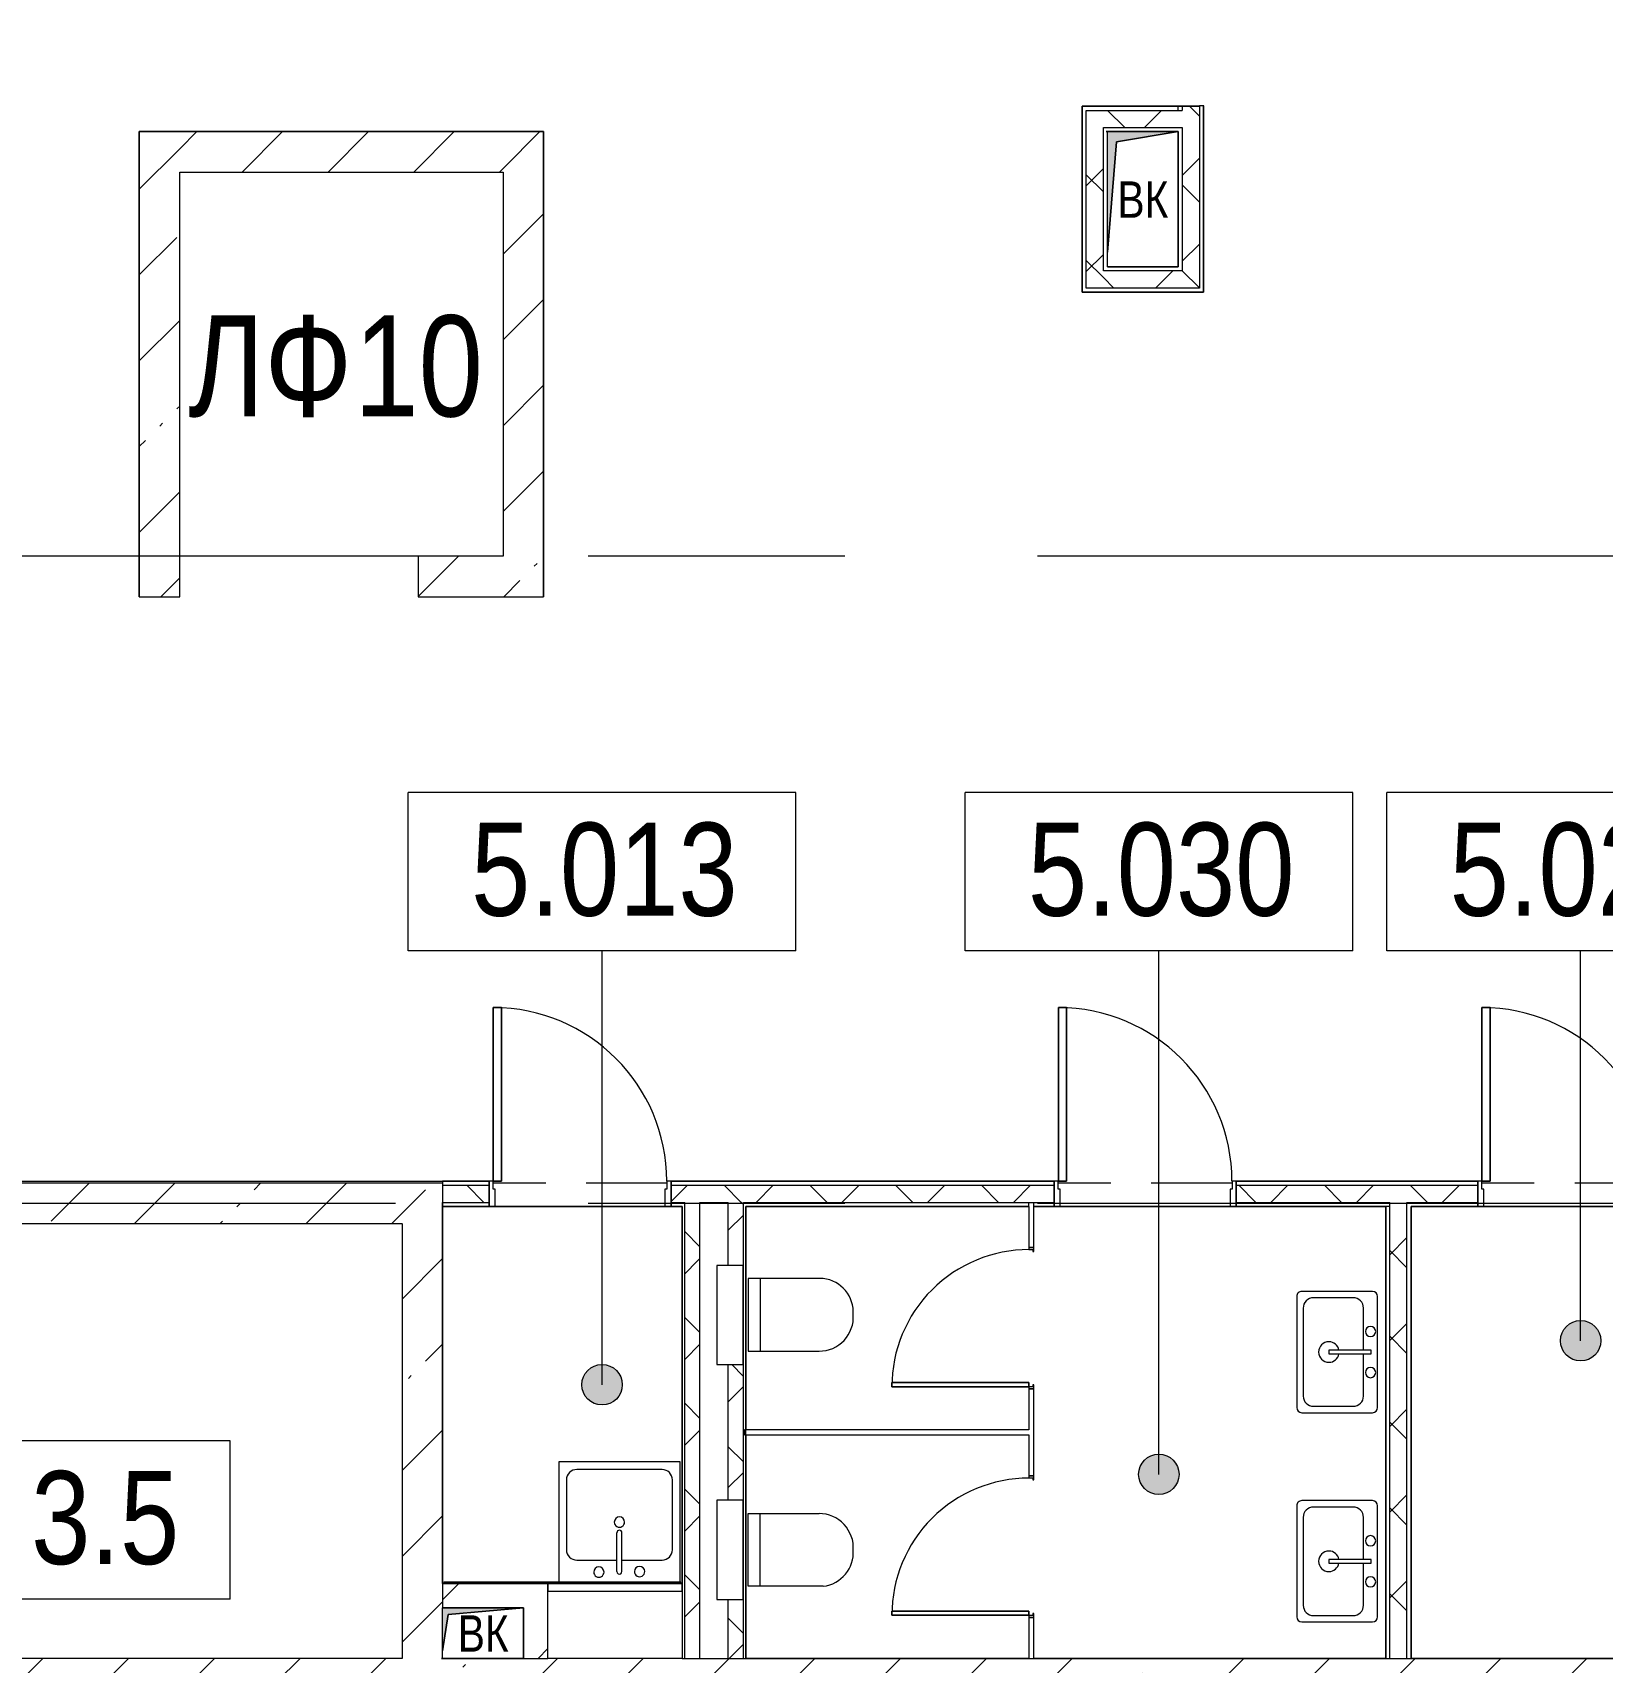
# Model space of a CAD drawing. Header units: millimetres. Extents: x 48966 to 155647, y -43515 to 26217.
# Drawn here: x 114404 to 122169, y 6247 to 14307 of the extents above; entities that cross this region are included whole.
import ezdxf

# ---------------------------------------------------------------- set-up
doc = ezdxf.new("R2010")
doc.units = ezdxf.units.MM
for name, pattern in [('IMPORT-01 Штриховая _2 мм_', [600, 400, -200]), ('Осевые', [6350, 1270, -952.5, 3175, -952.5]), ('Сверху', [793.75, 476.25, -317.5])]:
    doc.linetypes.add(name, pattern=pattern)
for name, color, linetype, lineweight in [('_Разделитель помещений_', 7, 'IMPORT-01 Штриховая _2 мм_', 9), ('Двери', 7, 'Continuous', 9), ('Каркас_Импост', 7, 'Continuous', 9), ('Марки помещений', 7, 'Continuous', 9), ('Обобщенные модели', 7, 'Continuous', 9), ('Обобщенные модели-1', 7, 'Continuous', 18), ('Общие ребра', 7, 'Continuous', 9), ('Оси-2', 7, 'Осевые', 9), ('Панель', 7, 'Continuous', 9), ('Перекрытия', 7, 'Continuous', 9), ('Сантехнические приборы', 7, 'Continuous', 9), ('Сверху', 7, 'Сверху', 9), ('Стены', 7, 'Continuous', 9), ('Стены-1', 7, 'Continuous', 18), ('Текстовые примечания', 7, 'Continuous', 9), ('Типовые аннотации', 7, 'Continuous', 9), ('Штриховка разреза-1', 7, 'Continuous', 9), ('Элементы узлов', 7, 'Continuous', 9), ('Элементы узлов-1', 7, 'Continuous', 5)]:
    doc.layers.add(name, color=color, linetype=linetype, lineweight=lineweight)
doc.styles.add('Arial', font='Arial.ttf', dxfattribs={"width": 0.8, "height": 180})
doc.styles.add('Arial Narrow', font='Arial Narrow.ttf', dxfattribs={"height": 500})
doc.styles.add('Arial Narrow_1', font='Arial Narrow.ttf', dxfattribs={"height": 460})
pattern_1 = [(45, (0, 0), (-424.264, 424.264), [600, -100, 20, -100]), (45, (0, 424), (-424.264, 424.264), [])]
pattern_2 = [(45, (0, 0), (-212.132, 212.132), []), (135, (0, 0), (-212.132, -212.132), [])]
pattern_3 = [(45, (0, 0), (-502.8943, 502.8943), []), (45, (0, 762), (-502.8943, 502.8943), [])]

# ---------------------------------------------------------------- blocks, each defined once
blk = doc.blocks.new('Дверь - Однопольная - ДВ11_21х9-6240646-План 5-го этажа на отм_ _12_600')
at = {"layer": 'Двери'}
for p, q in [((-389, 920.5), (-429, 920.5)), ((-429, 920.5), (-429, 62.5)), ((-389, 62.5), (-389, 920.5)), ((-429, 62.5), (-389, 62.5))]:
    blk.add_line(p, q, dxfattribs=at)
blk.add_arc((-429, 62.5), 858, 360, 90, dxfattribs=at)
at = {"layer": 'Каркас_Импост'}
for p, q in [((-430, 62.5), (-450, 62.5)), ((-450, 62.5), (-450, -62.5)), ((-430, 22.5), (-430, 62.5)), ((-420, 22.5), (-430, 22.5)), ((-420, -62.5), (-420, 22.5)), ((430, 22.5), (420, 22.5)), ((420, 22.5), (420, -62.5)), ((450, 62.5), (430, 62.5)), ((430, 62.5), (430, 22.5)), ((450, -62.5), (450, 62.5)), ((-450, -62.5), (-420, -62.5)), ((420, -62.5), (450, -62.5))]:
    blk.add_line(p, q, dxfattribs=at)
at = {"layer": 'Панель'}
for p, q in [((-429, 920.5), (-389, 920.5)), ((-429, 62.5), (-429, 920.5)), ((-389, 920.5), (-389, 62.5)), ((-389, 62.5), (-429, 62.5))]:
    blk.add_line(p, q, dxfattribs=at)
blk = doc.blocks.new('Обвязочная балка 1 - Обвязочная балка 1-1451838-План 5-го этажа на отм_ _12_600')
at = {"layer": 'Обобщенные модели'}
for radius, start in [(12629, 360), (12599.1, 0)]:
    blk.add_arc((116781.7, 11567.1), radius, start, 90, dxfattribs=at)
at = {"layer": 'Обобщенные модели-1'}
for radius, start in [(12639.9, 360), (12635.9, 0), (12593.9, 360), (12589.9, 0)]:
    blk.add_arc((116781.7, 11567.1), radius, start, 90, dxfattribs=at)
blk = doc.blocks.new('170_ОтверстиеПрямоугольноеВертикальное - 170_ОтверстиеПрямоугольноеВертикальное-5689282-План 5-го этажа на отм_ _12_600')
at = {"layer": 'Обобщенные модели'}
for p, q in [((-197.3, 124.9), (202.9, 124.9)), ((202.9, 124.9), (202.9, -124.9)), ((202.9, -124.9), (-202.9, -124.9))]:
    blk.add_line(p, q, dxfattribs=at)
blk = doc.blocks.new('Унитаз_встраиваемый - Обычный _ Vitra 748-4800 _каркасные_-4815711-План 5-го этажа на отм_ _12_600')
at = {"layer": 'Сантехнические приборы'}
for p, q in [((-180, 371.5), (-180, 0)), ((179.4, 0), (179.4, 351)), ((-180, 60), (179.4, 60)), ((245, -25), (-245, -25)), ((-245, -25), (-245, -155)), ((-180, 0), (179.4, 0)), ((245, -155), (245, -25)), ((-245, -155), (245, -155))]:
    blk.add_line(p, q, dxfattribs=at)
for centre, start, end in [((-11.8, 351), 86.33454, 173.05975), ((9.9, 351), 360, 93.66546)]:
    blk.add_arc(centre, 169.5, start, end, dxfattribs=at)
blk = doc.blocks.new('Унитаз_встраиваемый - Обычный _ Vitra 748-4800 _каркасные_-5137914-План 5-го этажа на отм_ _12_600')
at = {"layer": 'Сантехнические приборы'}
for p, q in [((245, 155), (-245, 155)), ((-245, 155), (-245, 25)), ((245, 25), (245, 155)), ((-245, 25), (245, 25)), ((-180, -371.5), (-180, 0)), ((-180, 0), (179.4, 0)), ((179.4, 0), (179.4, -351)), ((-180, -60), (179.4, -60))]:
    blk.add_line(p, q, dxfattribs=at)
for centre, start, end in [((-11.8, -351), 186.94025, 273.66546), ((9.9, -351), 266.33454, 0)]:
    blk.add_arc(centre, 169.5, start, end, dxfattribs=at)
blk = doc.blocks.new('Раковина-Одиночная-2D - 600 x 400 мм-4830835-План 5-го этажа на отм_ _12_600')
at = {"layer": 'Сантехнические приборы'}
for p, q in [((606.3, 502.5), (57.1, 502.5)), ((606.3, 502.5), (57.1, 502.5)), ((31.7, 477.1), (31.7, 127.9)), ((31.7, 477.1), (31.7, 127.9)), ((63.4, 420), (63.4, 223.2)), ((549.1, 470.8), (114.2, 470.8)), ((599.9, 223.2), (599.9, 420)), ((631.7, 127.9), (631.7, 477.1)), ((631.7, 127.9), (631.7, 477.1)), ((341.2, 343.8), (322.2, 343.8)), ((322.2, 343.8), (322.2, 134.3)), ((341.2, 134.3), (341.2, 343.8)), ((114.2, 172.4), (322.2, 172.4)), ((341.2, 172.4), (549.1, 172.4)), ((57.1, 102.5), (606.3, 102.5)), ((57.1, 102.5), (606.3, 102.5)), ((322.2, 134.3), (341.2, 134.3)), ((131.8, 62.5), (691.8, 62.5))]:
    blk.add_line(p, q, dxfattribs=at)
for centre, radius, start, end in [((57.1, 477.1), 25.4, 90, 180), ((57.1, 477.1), 25.4, 90, 180), ((606.3, 477.1), 25.4, 360, 90), ((606.3, 477.1), 25.4, 360, 90), ((114.2, 420), 50.8, 90, 180), ((549.1, 420), 50.8, 360, 90), ((331.7, 343.8), 50.8, 360, 180), ((331.7, 343.8), 50.8, 180, 259.19308), ((331.7, 343.8), 50.8, 280.80692, 0), ((114.2, 223.2), 50.8, 180, 270), ((230.1, 137.5), 25.4, 360, 180), ((433.3, 137.5), 25.4, 360, 180), ((549.1, 223.2), 50.8, 270, 0), ((57.1, 127.9), 25.4, 180, 270), ((57.1, 127.9), 25.4, 180, 270), ((230.1, 137.5), 25.4, 180, 360), ((433.3, 137.5), 25.4, 180, 0), ((606.3, 127.9), 25.4, 270, 360), ((606.3, 127.9), 25.4, 270, 0)]:
    blk.add_arc(centre, radius, start, end, dxfattribs=at)
blk = doc.blocks.new('Дверь - Однопольная_HPL - ДВ12_21х7-5561156-План 5-го этажа на отм_ _12_600')
at = {"layer": 'Двери'}
for p, q in [((-319, 690.5), (-339, 690.5)), ((-339, 690.5), (-339, 12.5)), ((-319, 12.5), (-319, 690.5)), ((-339, 12.5), (-319, 12.5))]:
    blk.add_line(p, q, dxfattribs=at)
blk.add_arc((-339, 12.5), 678, 360, 90, dxfattribs=at)
at = {"layer": 'Каркас_Импост'}
for p, q in [((-340, 12.5), (-350, 12.5)), ((-350, 12.5), (-350, -12.5)), ((-340, -7.5), (-340, 12.5)), ((350, 12.5), (340, 12.5)), ((340, 12.5), (340, -7.5)), ((350, -12.5), (350, 12.5)), ((-350, -12.5), (-330, -12.5)), ((-330, -7.5), (-340, -7.5)), ((-330, -12.5), (-330, -7.5)), ((340, -7.5), (330, -7.5)), ((330, -7.5), (330, -12.5)), ((330, -12.5), (350, -12.5))]:
    blk.add_line(p, q, dxfattribs=at)
at = {"layer": 'Панель'}
for p, q in [((-339, 690.5), (-319, 690.5)), ((-339, 12.5), (-339, 690.5)), ((-319, 690.5), (-319, 12.5)), ((-319, 12.5), (-339, 12.5))]:
    blk.add_line(p, q, dxfattribs=at)
blk = doc.blocks.new('Кухонная мойка-Островок - 600 x 600 мм-V77-План 5-го этажа на отм_ _12_600')
at = {"layer": 'Сантехнические приборы'}
for p, q in [((-284.3, 297.3), (-284.3, -297.7)), ((3, 245.2), (3, 53.1)), ((28.4, 245.2), (28.4, 53.1)), ((315.7, -297.7), (315.7, 297.2)), ((3, 188), (-195.4, 188)), ((226.8, 188), (28.4, 188)), ((-246.2, 137.2), (-246.2, -208.8)), ((277.6, -208.8), (277.6, 137.2)), ((-284.3, -297.7), (315.7, -297.7)), ((-195.4, -259.6), (226.8, -259.6))]:
    blk.add_line(p, q, dxfattribs=at)
for centre, radius, start, end in [((-84.3, 245.2), 25.4, 360, 180), ((-84.3, 245.2), 25.4, 180, 0), ((15.7, 245.2), 12.7, 360, 180), ((117.3, 247.3), 25.4, 360, 180), ((117.3, 247.3), 25.4, 180, 0), ((-195.4, 137.2), 50.8, 90, 180), ((226.8, 137.2), 50.8, 360, 90), ((15.7, 0), 25.4, 360, 180), ((15.7, 0), 25.4, 180, 0), ((15.7, 53.1), 12.7, 180, 0), ((-195.4, -208.8), 50.8, 180, 270), ((226.8, -208.8), 50.8, 270, 0)]:
    blk.add_arc(centre, radius, start, end, dxfattribs=at)
blk = doc.blocks.new('170_ОтверстиеПрямоугольноеВертикальное - 170_ОтверстиеПрямоугольноеВертикальное-5689494-План 5-го этажа на отм_ _12_600')
at = {"layer": 'Обобщенные модели'}
for p, q in [((-178, 334.3), (178, 334.3)), ((178, 334.3), (178, -334.3)), ((178, -334.3), (-172, -334.3))]:
    blk.add_line(p, q, dxfattribs=at)
blk = doc.blocks.new('M_Дверь-Проем - 1180 x 2250 mm-4719018-План 5-го этажа на отм_ _12_600')
at = {"layer": 'Сверху'}
blk.add_line((-598.2, -100), (581.8, -100), dxfattribs=at)
blk = doc.blocks.new('Марка помещения_Р - Марка помещения-4575829-План 5-го этажа на отм_ _12_600')
at = {"layer": 'Марки помещений'}
for p, q in [((-4.79375, -1.95625), (-4.79375, 1.95625)), ((4.79375, 1.95625), (-4.79375, 1.95625)), ((4.79375, -1.95625), (4.79375, 1.95625)), ((4.79375, -1.95625), (-4.79375, -1.95625))]:
    blk.add_line(p, q, dxfattribs=at)

msp = doc.modelspace()

# ---------------------------------------------------------------- hatches: boundary and pattern name
at = {"layer": 'Марки помещений'}
h = msp.add_hatch(color=256, dxfattribs=at)
edge = h.paths.add_edge_path(flags=0)
edge.add_arc((122061.1, 7837.9), 100, 0, 360)
h = msp.add_hatch(color=256, dxfattribs=at)
edge = h.paths.add_edge_path(flags=0)
edge.add_arc((117220.5, 7620.3), 100, 0, 360)
h = msp.add_hatch(color=256, dxfattribs=at)
edge = h.paths.add_edge_path(flags=0)
edge.add_arc((119974.7, 7177.1), 100, 0, 360)
at = {"layer": 'Штриховка разреза-1'}
h = msp.add_hatch(dxfattribs=at)
h.set_pattern_fill('FP_3', color=256, style=0, pattern_type=2)
h.set_pattern_definition(pattern_2)
h.paths.add_polyline_path([(120070.2, 13837.1), (120090.2, 13837.1), (120090.2, 13922.1), (119615.2, 13922.1), (119615.2, 13837.1), (119888.2, 13837.1)], flags=0)
h = msp.add_hatch(dxfattribs=at)
h.set_pattern_fill('FP_3', color=256, style=0, pattern_type=2)
h.set_pattern_definition(pattern_2)
h.paths.add_polyline_path([(120090.2, 13043.6), (120175.2, 13043.6), (120175.2, 13942.1), (120090.2, 13942.1), (120090.2, 13128.6)], flags=0)
h = msp.add_hatch(dxfattribs=at)
h.set_pattern_fill('FP_2', color=256, style=0, pattern_type=2)
h.set_pattern_definition(pattern_1)
h.paths.add_polyline_path([(115131.6, 11717.1), (115131.6, 13817.1), (114931.6, 13817.1), (114931.6, 11717.1)], flags=0)
h = msp.add_hatch(dxfattribs=at)
h.set_pattern_fill('FP_2', color=256, style=0, pattern_type=2)
h.set_pattern_definition(pattern_1)
h.paths.add_polyline_path([(116731.6, 13617.1), (116731.6, 13817.1), (115131.6, 13817.1), (115131.6, 13617.1)], flags=0)
h = msp.add_hatch(dxfattribs=at)
h.set_pattern_fill('FP_2', color=256, style=0, pattern_type=2)
h.set_pattern_definition(pattern_1)
h.paths.add_polyline_path([(116731.6, 11517.1), (116931.6, 11517.1), (116931.6, 13817.1), (116731.6, 13817.1), (116731.6, 11674.5)], flags=0)
h = msp.add_hatch(dxfattribs=at)
h.set_pattern_fill('FP_3', color=256, style=0, pattern_type=2)
h.set_pattern_definition(pattern_2)
h.paths.add_polyline_path([(119700.2, 13043.6), (119700.2, 13837.1), (119615.2, 13837.1), (119615.2, 13043.6)], flags=0)
h = msp.add_hatch(dxfattribs=at)
h.set_pattern_fill('FP_3', color=256, style=0, pattern_type=2)
h.set_pattern_definition(pattern_2)
h.paths.add_polyline_path([(119700.2, 13043.6), (120090.2, 13043.6), (120090.2, 13128.6), (119700.2, 13128.6)], flags=0)
h = msp.add_hatch(dxfattribs=at)
h.set_pattern_fill('FP_2', color=256, style=0, pattern_type=2)
h.set_pattern_definition(pattern_1)
h.paths.add_polyline_path([(116731.6, 11517.1), (116731.6, 11717.1), (116311.6, 11717.1), (116311.6, 11517.1)], flags=0)
h.paths.add_polyline_path([(114931.6, 11517.1), (115131.6, 11517.1), (115131.6, 11717.1), (114931.6, 11717.1), (114931.6, 11674.5)], flags=0)
h = msp.add_hatch(dxfattribs=at)
h.set_pattern_fill('FP_2', color=256, style=0, pattern_type=2)
h.set_pattern_definition(pattern_1)
h.paths.add_polyline_path([(116229.6, 8417.1), (116431.6, 8417.1), (116429.6, 8617.1), (110431.6, 8617.1), (110431.6, 8417.1), (114890.6, 8417.1)], flags=0)
h = msp.add_hatch(dxfattribs=at)
h.set_pattern_fill('FP_3', color=256, style=0, pattern_type=2)
h.set_pattern_definition(pattern_2)
h.paths.add_polyline_path([(122781.6, 8522.1), (122781.6, 8607.1), (122451.8, 8607.1), (122451.8, 8522.1)], flags=0)
h.paths.add_polyline_path([(119457, 8522.1), (119457, 8607.1), (117561.6, 8607.1), (117561.6, 8522.1), (119357, 8522.1)], flags=0)
h.paths.add_polyline_path([(121551.8, 8522.1), (121551.8, 8607.1), (120357, 8607.1), (120357, 8522.1), (121202, 8522.1)], flags=0)
h.paths.add_polyline_path([(116556.5, 8522.1), (116661.6, 8522.1), (116661.6, 8607.1), (116431.6, 8607.1), (116431.6, 8522.1)], flags=0)
h = msp.add_hatch(dxfattribs=at)
h.set_pattern_fill('FP_3', color=256, style=0, pattern_type=2)
h.set_pattern_definition(pattern_2)
h.paths.add_polyline_path([(117704.5, 6267.1), (117704.5, 7532.1), (117629.5, 7532.1), (117629.5, 6267.1)], flags=0)
h.paths.add_polyline_path([(117629.5, 8232.1), (117704.5, 8232.1), (117704.5, 8522.1), (117629.5, 8522.1), (117629.5, 8393.1)], flags=0)
h = msp.add_hatch(dxfattribs=at)
h.set_pattern_fill('FP_3', color=256, style=0, pattern_type=2)
h.set_pattern_definition(pattern_2)
h.paths.add_polyline_path([(117918, 6267.1), (117919.5, 6267.1), (117919.5, 7532.1), (117844.5, 7532.1), (117844.5, 7048.6), (117918, 7048.6), (117918, 6558.6), (117844.5, 6558.6), (117844.5, 6267.1)], flags=0)
h.paths.add_polyline_path([(117919.5, 8232.1), (117919.5, 8522.1), (117844.5, 8522.1), (117844.5, 8232.1)], flags=0)
h = msp.add_hatch(dxfattribs=at)
h.set_pattern_fill('FP_3', color=256, style=0, pattern_type=2)
h.set_pattern_definition(pattern_2)
h.paths.add_polyline_path([(121202, 6267.1), (121202, 8522.1), (121117, 8522.1), (121117, 6267.1)], flags=0)
h = msp.add_hatch(dxfattribs=at)
h.set_pattern_fill('FP_2', color=256, style=0, pattern_type=2)
h.set_pattern_definition(pattern_1)
h.paths.add_polyline_path([(116231.6, 6267.1), (116431.6, 6267.1), (116431.6, 8417.1), (116231.6, 8417.1), (116231.6, 7299.3)], flags=0)
h = msp.add_hatch(dxfattribs=at)
h.set_pattern_fill('FP_3', color=256, style=0, pattern_type=2)
h.set_pattern_definition(pattern_2)
h.paths.add_polyline_path([(117704.5, 7532.1), (117704.5, 8232.1), (117629.5, 8232.1), (117629.5, 7532.1)], flags=0)
h = msp.add_hatch(dxfattribs=at)
h.set_pattern_fill('FP_3', color=256, style=0, pattern_type=2)
h.set_pattern_definition(pattern_2)
h.paths.add_polyline_path([(117919.5, 7532.1), (117918, 8232.1), (117844.5, 8232.1), (117844.5, 8210.6), (117918, 8210.6), (117918, 7720.6), (117844.5, 7720.6), (117844.5, 7532.1), (117918, 7532.1)], flags=0)
h = msp.add_hatch(dxfattribs=at)
h.set_pattern_fill('FP_4', color=256, style=0, pattern_type=2)
h.set_pattern_definition(pattern_3)
h.paths.add_polyline_path([(116831.8, 6517), (116951.8, 6517), (116951.8, 6637), (116431.6, 6637), (116431.6, 6517), (116556.5, 6517)], flags=0)
h = msp.add_hatch(dxfattribs=at)
h.set_pattern_fill('FP_4', color=256, style=0, pattern_type=2)
h.set_pattern_definition(pattern_3)
h.paths.add_polyline_path([(116951.8, 6267.1), (116951.8, 6517), (116831.8, 6517), (116831.8, 6267.1)], flags=0)
h = msp.add_hatch(dxfattribs=at)
h.set_pattern_fill('FP_2', color=256, style=0, pattern_type=2)
h.set_pattern_definition(pattern_1)
h.paths.add_polyline_path([(128217.5, 5967.1), (128781.6, 5967.1), (128781.6, 6267.1), (112591.6, 6267.1), (112591.6, 5967.1), (124885.8, 5967.1)], flags=0)
h.paths.add_polyline_path([(111558.9, 5967.1), (111691.6, 5967.1), (111691.6, 6267.1), (110231.6, 6267.1), (110231.6, 5967.1), (110481.6, 5967.1)], flags=0)
at = {"layer": 'Элементы узлов-1'}
for points in [[(119720.2, 13220.7), (119765.5, 13765.9), (120070.2, 13817.1), (119720.2, 13817.1), (119720.2, 13811.1)], [(116431.6, 6304.2), (116458.8, 6484.2), (116831.8, 6517), (116431.6, 6517), (116431.6, 6449.3)]]:
    msp.add_hatch(color=256, dxfattribs=at).paths.add_polyline_path(points, flags=0)

# ---------------------------------------------------------------- linework, layer by layer
at = {"layer": '_Разделитель помещений_'}
for p, q in [((117541.6, 8616.8), (116681.6, 8616.8)), ((120337, 8616.8), (119477, 8616.8)), ((122431.8, 8616.8), (121571.8, 8616.8))]:
    msp.add_line(p, q, dxfattribs=at)
at = {"layer": 'Марки помещений'}
for p, q in [((117220.5, 7620.3), (117220.5, 9766.3)), ((119974.7, 7177.1), (119974.7, 9766.3)), ((122061.1, 7837.9), (122061.1, 9766.3))]:
    msp.add_line(p, q, dxfattribs=at)
for centre in [(122061.1, 7837.9), (117220.5, 7620.3), (119974.7, 7177.1)]:
    msp.add_circle(centre, 100, dxfattribs=at)
at = {"layer": 'Общие ребра'}
for p, q in [((120175.2, 13944.1), (120175.2, 13942.1)), ((119615.2, 13922.1), (120070.2, 13922.1)), ((119615.2, 13837.1), (119615.2, 13922.1)), ((120090.2, 13942.1), (120070.2, 13942.1)), ((120070.2, 13922.1), (120070.2, 13942.1)), ((120070.2, 13922.1), (120090.2, 13922.1)), ((120175.2, 13942.1), (120090.2, 13942.1)), ((120090.2, 13942.1), (120090.2, 13922.1)), ((120175.2, 13942.1), (120175.2, 13043.6)), ((120195.2, 13023.6), (120195.2, 13942.1)), ((120195.2, 13942.1), (120197.2, 13942.1)), ((119615.2, 13817.1), (119615.2, 13837.1)), ((119615.2, 13043.6), (119615.2, 13817.1)), ((119700.2, 13837.1), (120070.2, 13837.1)), ((119700.2, 13817.1), (119700.2, 13837.1)), ((119700.2, 13128.6), (119700.2, 13817.1)), ((120070.2, 13837.1), (120090.2, 13837.1)), ((120090.2, 13837.1), (120090.2, 13128.6)), ((119720.2, 13128.6), (119700.2, 13128.6)), ((120070.2, 13128.6), (119720.2, 13128.6)), ((120090.2, 13128.6), (120070.2, 13128.6)), ((119700.2, 13043.6), (119615.2, 13043.6)), ((119720.2, 13043.6), (119700.2, 13043.6)), ((120070.2, 13043.6), (119720.2, 13043.6)), ((120090.2, 13043.6), (120070.2, 13043.6)), ((120175.2, 13043.6), (120090.2, 13043.6)), ((114931.6, 11517.1), (115131.6, 11517.1)), ((116311.6, 11517.1), (116731.6, 11517.1)), ((116661.6, 8627.1), (116431.6, 8627.1)), ((116431.6, 8627.1), (116431.6, 8619.1)), ((119457, 8627.1), (117561.6, 8627.1)), ((121551.8, 8627.1), (120357, 8627.1)), ((116431.6, 8619.1), (116431.6, 8617.1)), ((116431.6, 8617.1), (116431.6, 8607.1)), ((116431.6, 8607.1), (116661.6, 8607.1)), ((116431.6, 8607.1), (116431.6, 8522.1)), ((117561.6, 8607.1), (119457, 8607.1)), ((120357, 8607.1), (121551.8, 8607.1)), ((116431.6, 8522.1), (116431.6, 8502.1)), ((116431.6, 8522.1), (116661.6, 8522.1)), ((116431.6, 8502.1), (116431.6, 8522.1)), ((116431.6, 8502.1), (116661.6, 8502.1)), ((116431.6, 8500.1), (116431.6, 8502.1)), ((116431.6, 8495.1), (116431.6, 8500.1)), ((116431.6, 8417.1), (116431.6, 8495.1)), ((117561.6, 8522.1), (117629.5, 8522.1)), ((117561.6, 8502.1), (117610, 8502.1)), ((117629.5, 8502.1), (117629.5, 8522.1)), ((117629.5, 8232.1), (117629.5, 8502.1)), ((117704.5, 8522.1), (117844.5, 8522.1)), ((117704.5, 8522.1), (117844.5, 8522.1)), ((117704.5, 8502.1), (117704.5, 8522.1)), ((117704.5, 8232.1), (117704.5, 8502.1)), ((117844.5, 8502.1), (117844.5, 8522.1)), ((117844.5, 8232.1), (117844.5, 8502.1)), ((117919.5, 8522.1), (119332, 8522.1)), ((117919.5, 8502.1), (117919.5, 8522.1)), ((117919.5, 8232.1), (117919.5, 8502.1)), ((117934, 8502.1), (119332, 8502.1)), ((119332, 8522.1), (119357, 8522.1)), ((119332, 8522.1), (119357, 8522.1)), ((119332, 8502.1), (119332, 8522.1)), ((119357, 8522.1), (119457, 8522.1)), ((119357, 8502.1), (119357, 8522.1)), ((119357, 8502.1), (119457, 8502.1)), ((120357, 8522.1), (121117, 8522.1)), ((120357, 8502.1), (121095, 8502.1)), ((121117, 8502.1), (121097, 8502.1)), ((121117, 8502.1), (121117, 8522.1)), ((121117, 6267.1), (121117, 8502.1)), ((121202, 8522.1), (121551.8, 8522.1)), ((121202, 8502.1), (121202, 8522.1)), ((121202, 6267.1), (121202, 8502.1)), ((121224, 8502.1), (121551.8, 8502.1)), ((110431.6, 8417.1), (116229.6, 8417.1)), ((116431.6, 6637), (116431.6, 8417.1)), ((117629.5, 7532.1), (117629.5, 8232.1)), ((117704.5, 7532.1), (117704.5, 8232.1)), ((117844.5, 8210.6), (117844.5, 8232.1)), ((117919.5, 7532.1), (117919.5, 8232.1)), ((117844.5, 7532.1), (117844.5, 7720.6)), ((117629.5, 6267.1), (117629.5, 7532.1)), ((117704.5, 6267.1), (117704.5, 7532.1)), ((117844.5, 7048.6), (117844.5, 7532.1)), ((117919.5, 6267.1), (117919.5, 7532.1)), ((116433.6, 6639), (116431.6, 6639)), ((116431.6, 6639), (116431.6, 6637)), ((116431.6, 6637), (116431.6, 6517)), ((116431.6, 6637), (116433.6, 6637)), ((116438.6, 6639), (116433.6, 6639)), ((117615, 6639), (116438.6, 6639)), ((117617, 6639), (117615, 6639)), ((117844.5, 6267.1), (117844.5, 6558.6)), ((116229.6, 6267.1), (112591.6, 6267.1)), ((116831.8, 6267.1), (116951.8, 6267.1)), ((117617, 6267.1), (117629.5, 6267.1)), ((117629.5, 6267.1), (117704.5, 6267.1)), ((117704.5, 6267.1), (117844.5, 6267.1)), ((117844.5, 6267.1), (117919.5, 6267.1)), ((117919.5, 6267.1), (117932, 6267.1)), ((119332, 6267.1), (119357, 6267.1)), ((121097, 6267.1), (121117, 6267.1)), ((121117, 6267.1), (121202, 6267.1)), ((121202, 6267.1), (121222, 6267.1))]:
    msp.add_line(p, q, dxfattribs=at)
at = {"layer": 'Оси-2'}
for p, q in [((150171.6, 11717.1), (50565.6, 11717.1)), ((150171.6, 8517.1), (50565.6, 8517.1))]:
    msp.add_line(p, q, dxfattribs=at)
at = {"layer": 'Перекрытия'}
for p, q in [((119595.2, 13023.6), (119595.2, 13942.1)), ((119595.2, 13942.1), (120175.2, 13942.1)), ((120195.2, 13942.1), (120195.2, 13023.6)), ((114931.6, 11517.1), (114931.6, 13817.1)), ((114931.6, 13817.1), (116931.6, 13817.1)), ((116931.6, 13817.1), (116931.6, 11517.1)), ((115131.6, 11717.1), (115131.6, 13617.1)), ((115131.6, 13617.1), (116731.6, 13617.1)), ((116731.6, 13617.1), (116731.6, 11717.1)), ((120195.2, 13023.6), (119595.2, 13023.6)), ((116731.6, 11717.1), (115131.6, 11717.1)), ((110356.6, 8627.1), (116661.6, 8627.1)), ((116661.6, 8627.1), (116661.6, 8502.1)), ((117561.6, 8502.1), (117561.6, 8627.1)), ((117561.6, 8627.1), (119457, 8627.1)), ((119457, 8627.1), (119457, 8502.1)), ((120357, 8502.1), (120357, 8627.1)), ((120357, 8627.1), (121551.8, 8627.1)), ((121551.8, 8627.1), (121551.8, 8502.1)), ((117617, 8502.1), (116432, 8502.1)), ((116432, 8502.1), (116432, 6637)), ((116661.6, 8502.1), (117561.6, 8502.1)), ((117617, 6637), (117617, 8502.1)), ((119332, 8502.1), (117932, 8502.1)), ((117932, 8502.1), (117932, 7397.1)), ((121097, 8502.1), (119357, 8502.1)), ((119457, 8502.1), (120357, 8502.1)), ((121097, 6267.1), (121097, 8502.1)), ((122781.6, 8502.1), (121222, 8502.1)), ((121222, 8502.1), (121222, 6267.1)), ((121554, 8502.1), (122451.8, 8502.1)), ((117932, 7372.1), (117932, 6267.1)), ((116432, 6637), (117617, 6637)), ((117932, 6267.1), (121097, 6267.1)), ((121222, 6267.1), (122257, 6267.1))]:
    msp.add_line(p, q, dxfattribs=at)
at = {"layer": 'Стены'}
for p, q in [((116951.8, 6637), (117617, 6637)), ((116951.8, 6637), (116951.8, 6597)), ((117617, 6597), (117617, 6637)), ((117617, 6597), (116951.8, 6597))]:
    msp.add_line(p, q, dxfattribs=at)
for centre, radius, start, end in [((117114.4, 7360.1), 18521.1, 21.1313, 78.16628), ((117115.9, 7332.2), 18340.3, 21.57905, 78.19332), ((117115.9, 7332.2), 17940.3, 21.59656, 78.23409)]:
    msp.add_arc(centre, radius, start, end, dxfattribs=at)
at = {"layer": 'Стены-1'}
for p, q in [((120195.2, 13944.1), (120175.2, 13944.1)), ((120197.2, 13944.1), (120195.2, 13944.1)), ((120197.2, 13942.1), (120197.2, 13944.1)), ((120070.2, 13942.1), (119595.2, 13942.1)), ((119595.2, 13942.1), (119595.2, 13922.1)), ((119595.2, 13922.1), (119595.2, 13817.1)), ((115131.6, 13817.1), (114931.6, 13817.1)), ((114931.6, 13817.1), (114931.6, 11717.1)), ((116731.6, 13817.1), (115131.6, 13817.1)), ((116931.6, 13817.1), (116731.6, 13817.1)), ((116931.6, 11517.1), (116931.6, 13817.1)), ((119595.2, 13817.1), (119595.2, 13023.6)), ((119720.2, 13817.1), (120070.2, 13817.1)), ((119720.2, 13148.6), (119720.2, 13817.1)), ((120070.2, 13817.1), (120070.2, 13148.6)), ((115131.6, 11717.1), (115131.6, 13617.1)), ((115131.6, 13617.1), (116731.6, 13617.1)), ((116731.6, 13617.1), (116731.6, 11717.1)), ((120070.2, 13148.6), (119720.2, 13148.6)), ((119595.2, 13023.6), (119615.2, 13023.6)), ((119615.2, 13023.6), (119720.2, 13023.6)), ((119720.2, 13023.6), (120070.2, 13023.6)), ((120070.2, 13023.6), (120175.2, 13023.6)), ((120175.2, 13023.6), (120195.2, 13023.6)), ((114931.6, 11717.1), (114931.6, 11517.1)), ((115131.6, 11517.1), (115131.6, 11717.1)), ((116731.6, 11717.1), (116311.6, 11717.1)), ((116311.6, 11717.1), (116311.6, 11517.1)), ((116731.6, 11517.1), (116931.6, 11517.1)), ((116661.6, 8502.1), (116661.6, 8627.1)), ((117561.6, 8627.1), (117561.6, 8502.1)), ((119457, 8502.1), (119457, 8627.1)), ((120357, 8627.1), (120357, 8502.1)), ((121551.8, 8502.1), (121551.8, 8627.1)), ((116431.6, 8617.1), (110431.6, 8617.1)), ((117610, 8502.1), (117617, 8502.1)), ((117617, 8502.1), (117617, 8232.1)), ((117932, 8502.1), (117934, 8502.1)), ((117932, 8232.1), (117932, 8502.1)), ((119332, 8502.1), (119332, 8299.6)), ((119357, 8299.6), (119357, 8502.1)), ((121095, 8502.1), (121097, 8502.1)), ((121097, 8502.1), (121097, 6267.1)), ((121222, 8502.1), (121224, 8502.1)), ((121222, 6267.1), (121222, 8502.1)), ((116231.6, 8417.1), (116231.6, 6267.1)), ((117617, 8232.1), (117617, 7532.1)), ((117932, 7532.1), (117932, 8232.1)), ((119332, 8299.6), (119357, 8299.6)), ((119332, 7599.6), (119332, 7397.1)), ((119357, 7599.6), (119332, 7599.6)), ((119357, 7169.6), (119357, 7599.6)), ((117617, 7532.1), (117617, 6267.1)), ((117932, 6267.1), (117932, 7532.1)), ((119332, 7397.1), (117924.5, 7397.1)), ((117924.5, 7397.1), (117924.5, 7372.1)), ((117924.5, 7372.1), (119332, 7372.1)), ((119332, 7372.1), (119332, 7169.6)), ((119332, 7169.6), (119357, 7169.6)), ((116951.8, 6637), (116431.6, 6637)), ((117610, 6644), (116438.6, 6644)), ((116438.6, 6637), (117617, 6637)), ((116951.8, 6517), (116951.8, 6637)), ((117617, 6637), (117617, 6644)), ((116431.6, 6517), (116831.8, 6517)), ((116431.6, 6267.1), (116431.6, 6517)), ((116831.8, 6517), (116831.8, 6267.1)), ((116951.8, 6267.1), (116951.8, 6517)), ((119332, 6469.6), (119332, 6267.1)), ((119357, 6469.6), (119332, 6469.6)), ((119357, 6267.1), (119357, 6469.6)), ((116231.6, 6267.1), (116229.6, 6267.1)), ((116831.8, 6267.1), (116431.6, 6267.1)), ((117617, 6267.1), (116951.8, 6267.1)), ((119332, 6267.1), (117932, 6267.1)), ((121097, 6267.1), (119357, 6267.1)), ((122257, 6267.1), (121222, 6267.1))]:
    msp.add_line(p, q, dxfattribs=at)
at = {"layer": 'Элементы узлов'}
for p, q in [((120070.2, 13817.1), (119714.2, 13817.1)), ((120070.2, 13817.1), (119765.5, 13765.9)), ((119765.5, 13765.9), (120070.2, 13817.1)), ((120070.2, 13148.6), (120070.2, 13817.1)), ((119765.5, 13765.9), (119720.2, 13220.7)), ((119720.2, 13220.7), (119765.5, 13765.9)), ((119720.2, 13148.6), (120070.2, 13148.6)), ((116831.8, 6517), (116431.6, 6517)), ((116458.8, 6484.2), (116431.6, 6304.2)), ((116431.6, 6304.2), (116458.8, 6484.2)), ((116831.8, 6517), (116458.8, 6484.2)), ((116458.8, 6484.2), (116831.8, 6517)), ((116831.8, 6267.1), (116831.8, 6517)), ((116426, 6267.1), (116831.8, 6267.1))]:
    msp.add_line(p, q, dxfattribs=at)

# ---------------------------------------------------------------- block references
at = {"layer": 'Двери'}
for name, p, rotation in [('M_Дверь-Проем - 1180 x 2250 mm-4719018-План 5-го этажа на отм_ _12_600', (115713.4, 11617.1), 180), ('Дверь - Однопольная_HPL - ДВ12_21х7-5561156-План 5-го этажа на отм_ _12_600', (119344.5, 7949.6), 90), ('Дверь - Однопольная_HPL - ДВ12_21х7-5561156-План 5-го этажа на отм_ _12_600', (119344.5, 6819.6), 90)]:
    msp.add_blockref(name, p, dxfattribs=dict(at, rotation=rotation))
for p in [(117111.6, 8564.6), (119907, 8564.6), (122001.8, 8564.6)]:
    msp.add_blockref('Дверь - Однопольная - ДВ11_21х9-6240646-План 5-го этажа на отм_ _12_600', p, dxfattribs=at)
at = {"layer": 'Марки помещений', "xscale": 199.9999999999999, "yscale": 199.9999999999999, "zscale": 199.9999999999999}
for p in [(117220.5, 10157.6), (119974.7, 10157.6), (122061.1, 10157.6), (114422, 6951.5)]:
    msp.add_blockref('Марка помещения_Р - Марка помещения-4575829-План 5-го этажа на отм_ _12_600', p, dxfattribs=at)
at = {"layer": 'Обобщенные модели'}
msp.add_blockref('Обвязочная балка 1 - Обвязочная балка 1-1451838-План 5-го этажа на отм_ _12_600', (0, 0), dxfattribs=at)
at = {"layer": 'Сантехнические приборы'}
for name, p, rotation in [('Унитаз_встраиваемый - Обычный _ Vitra 748-4800 _каркасные_-4815711-План 5-го этажа на отм_ _12_600', (117943, 7965.6), 269.9999999999994), ('Раковина-Одиночная-2D - 600 x 400 мм-4830835-План 5-го этажа на отм_ _12_600', (121159.5, 7450.3), 90), ('Кухонная мойка-Островок - 600 x 600 мм-V77-План 5-го этажа на отм_ _12_600', (117322, 6941.2), 180), ('Раковина-Одиночная-2D - 600 x 400 мм-4830835-План 5-го этажа на отм_ _12_600', (121159.5, 6415.4), 90), ('Унитаз_встраиваемый - Обычный _ Vitra 748-4800 _каркасные_-5137914-План 5-го этажа на отм_ _12_600', (117943, 6803.6), 90.00000000000021)]:
    msp.add_blockref(name, p, dxfattribs=dict(at, rotation=rotation))
at = {"layer": 'Элементы узлов'}
for name, p in [('170_ОтверстиеПрямоугольноеВертикальное - 170_ОтверстиеПрямоугольноеВертикальное-5689494-План 5-го этажа на отм_ _12_600', (119892.2, 13482.8)), ('170_ОтверстиеПрямоугольноеВертикальное - 170_ОтверстиеПрямоугольноеВертикальное-5689282-План 5-го этажа на отм_ _12_600', (116628.9, 6392.1))]:
    msp.add_blockref(name, p, dxfattribs=at)

# ---------------------------------------------------------------- texts
at = {"layer": 'Марки помещений', "char_height": 460, "attachment_point": 1, "style": 'Arial Narrow_1'}
for s, insert, width in [('5.013', (116572.6, 10399.4), 1587.341), ('5.030', (119326.8, 10399.4), 1587.341), ('5.022', (121413.2, 10399.4), 1587.341), ('3.5', (114396.6, 7193.4), 881.856)]:
    msp.add_mtext(s, dxfattribs=dict(at, insert=insert, width=width))
at = {"layer": 'Текстовые примечания', "char_height": 500, "attachment_point": 1, "style": 'Arial Narrow'}
for s, insert, width in [('ЛФ', (115174.2, 12908.5), 994.093), ('10', (115994.5, 12908.5), 769.62)]:
    msp.add_mtext(s, dxfattribs=dict(at, insert=insert, width=width))
at = {"layer": 'Типовые аннотации', "char_height": 180, "width": 307.848, "attachment_point": 1, "style": 'Arial'}
for insert in [(119770, 13570.8), (116506.7, 6480.1)]:
    msp.add_mtext('ВК', dxfattribs=dict(at, insert=insert))

doc.saveas('drawing.dxf')
